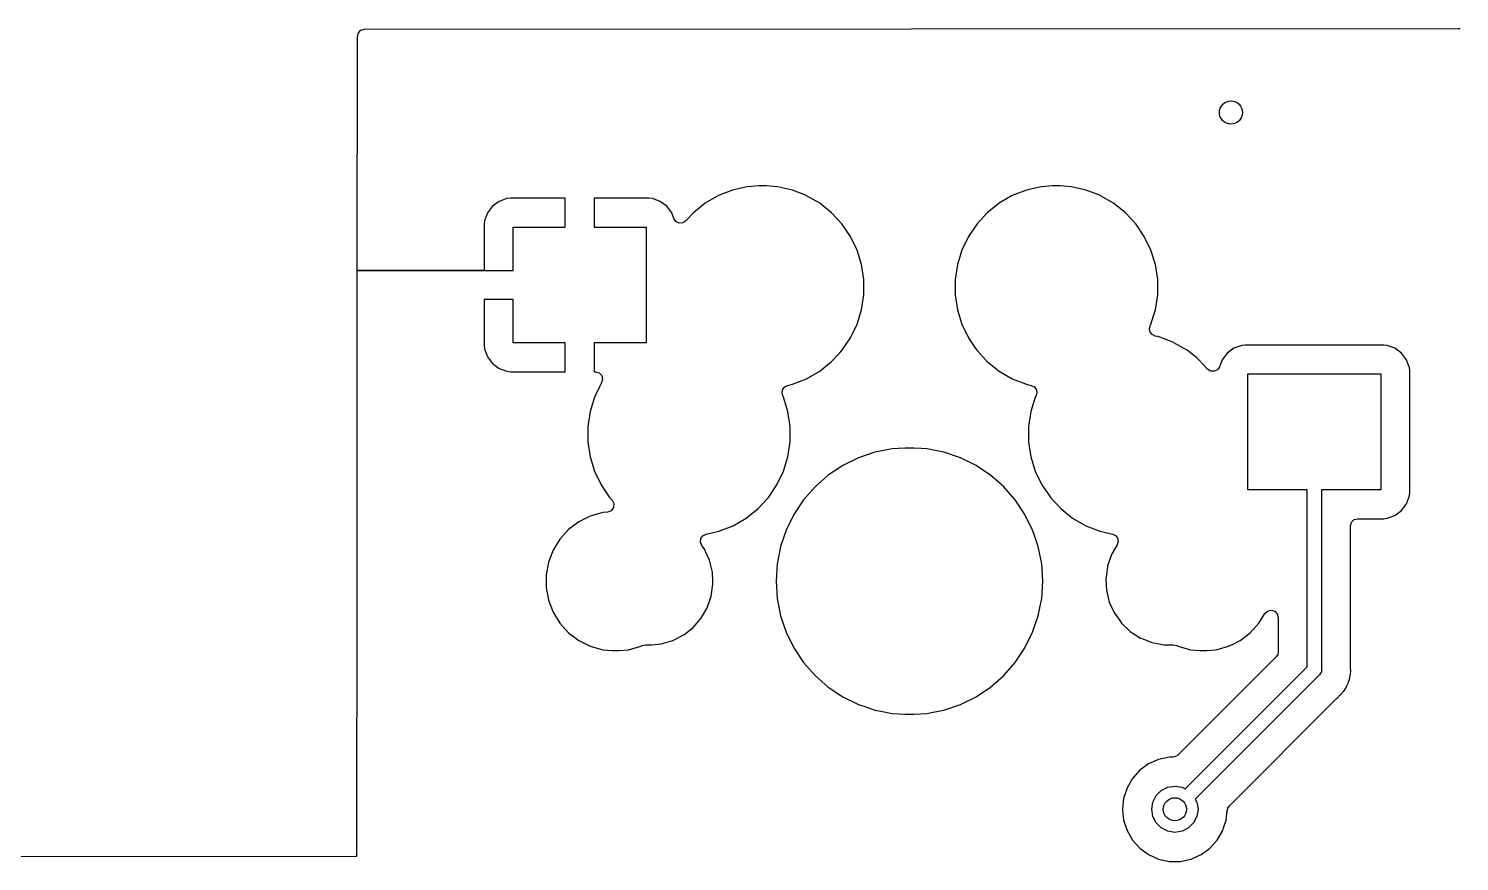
# Model space of a CAD drawing. Extents: x 144.2 to 239.5, y -132.7 to -33.4.
# Drawn here: x 157.61 to 182.34, y -52.57 to -38.18 of the extents above; entities that cross this region are included whole.
import ezdxf

# ---------------------------------------------------------------- set-up
doc = ezdxf.new("R2010")
doc.units = 0
doc.layers.add('BLACK', color=7, linetype='CONTINUOUS')

msp = doc.modelspace()

# ---------------------------------------------------------------- linework, layer by layer
at = {"layer": 'BLACK', "linetype": 'CONTINUOUS'}
for p, q in [((163.288, -42.3585), (163.29, -38.3143)), ((163.29, -38.3143), (163.307, -38.2524)), ((163.307, -38.2524), (163.352, -38.2071)), ((163.352, -38.2071), (163.414, -38.1904)), ((163.414, -38.1904), (182.325, -38.1805)), ((182.325, -38.1805), (182.326, -38.1806)), ((182.326, -38.1806), (182.35, -38.1805)), ((169.775, -40.9711), (169.53, -41.0669)), ((170.03, -40.9127), (169.775, -40.9711)), ((170.227, -40.898), (170.03, -40.9127)), ((170.357, -40.898), (170.227, -40.898)), ((170.227, -40.898), (170.227, -40.898)), ((170.554, -40.9127), (170.357, -40.898)), ((170.357, -40.898), (170.357, -40.898)), ((170.809, -40.9711), (170.554, -40.9127)), ((171.054, -41.0669), (170.809, -40.9711)), ((174.855, -40.9711), (174.61, -41.0669)), ((175.11, -40.9127), (174.855, -40.9711)), ((175.307, -40.898), (175.11, -40.9127)), ((175.437, -40.898), (175.307, -40.898)), ((175.307, -40.898), (175.307, -40.898)), ((175.634, -40.9127), (175.437, -40.898)), ((175.437, -40.898), (175.437, -40.898)), ((175.889, -40.9711), (175.634, -40.9127)), ((176.134, -41.0669), (175.889, -40.9711)), ((165.625, -41.2513), (165.539, -41.3664)), ((165.74, -41.1651), (165.625, -41.2513)), ((165.875, -41.1149), (165.74, -41.1651)), ((165.934, -41.1085), (165.875, -41.1149)), ((166.882, -41.1085), (165.934, -41.1085)), ((166.882, -41.6085), (166.882, -41.1085)), ((168.33, -41.1085), (167.382, -41.1085)), ((167.382, -41.1085), (167.382, -41.6085)), ((168.389, -41.1149), (168.33, -41.1085)), ((168.524, -41.1651), (168.389, -41.1149)), ((168.639, -41.2513), (168.524, -41.1651)), ((168.725, -41.3664), (168.639, -41.2513)), ((169.303, -41.1981), (169.098, -41.3617)), ((169.53, -41.0669), (169.303, -41.1981)), ((171.054, -41.0673), (171.054, -41.0669)), ((171.054, -41.0669), (171.054, -41.0669)), ((171.054, -41.0669), (171.054, -41.0669)), ((171.281, -41.1981), (171.054, -41.0673)), ((171.486, -41.3617), (171.281, -41.1981)), ((171.281, -41.1981), (171.281, -41.1981)), ((174.383, -41.1981), (174.178, -41.3617)), ((174.61, -41.0669), (174.383, -41.1981)), ((176.134, -41.0673), (176.134, -41.0669)), ((176.134, -41.0669), (176.134, -41.0669)), ((176.134, -41.0669), (176.134, -41.0669)), ((176.361, -41.1981), (176.134, -41.0673)), ((176.566, -41.3617), (176.361, -41.1981)), ((176.361, -41.1981), (176.361, -41.1981)), ((165.488, -41.5011), (165.482, -41.5607)), ((165.539, -41.3664), (165.488, -41.5011)), ((168.761, -41.4611), (168.725, -41.3664)), ((168.797, -41.5122), (168.761, -41.4611)), ((168.853, -41.5394), (168.797, -41.5122)), ((168.915, -41.5357), (168.853, -41.5394)), ((168.968, -41.5021), (168.915, -41.5357)), ((169.098, -41.3617), (168.968, -41.5021)), ((171.664, -41.554), (171.486, -41.3617)), ((171.486, -41.3617), (171.486, -41.3617)), ((171.486, -41.3617), (171.486, -41.3617)), ((174.178, -41.3617), (174, -41.554)), ((176.744, -41.554), (176.566, -41.3617)), ((176.566, -41.3617), (176.566, -41.3617)), ((176.566, -41.3617), (176.566, -41.3617)), ((165.482, -41.5607), (165.482, -42.3585)), ((165.982, -42.3585), (165.982, -41.6085)), ((165.982, -41.6085), (166.882, -41.6085)), ((167.382, -41.6085), (168.282, -41.6085)), ((168.282, -41.6085), (168.282, -43.6085)), ((171.812, -41.7708), (171.664, -41.554)), ((171.664, -41.554), (171.664, -41.554)), ((171.664, -41.554), (171.664, -41.554)), ((171.926, -42.0072), (171.812, -41.7708)), ((173.852, -41.7708), (173.738, -42.0072)), ((173.95, -41.6263), (173.852, -41.7708)), ((174, -41.554), (173.95, -41.6263)), ((176.892, -41.7708), (176.744, -41.554)), ((176.744, -41.554), (176.744, -41.554)), ((176.744, -41.554), (176.744, -41.554)), ((177.006, -42.0072), (176.892, -41.7708)), ((172.003, -42.2579), (171.926, -42.0072)), ((173.738, -42.0072), (173.661, -42.2579)), ((177.083, -42.2579), (177.006, -42.0072)), ((172.042, -42.5173), (172.003, -42.2579)), ((173.661, -42.2579), (173.621, -42.5173)), ((177.123, -42.5173), (177.083, -42.2579)), ((163.287, -42.8585), (163.288, -42.3585)), ((163.288, -42.3585), (165.482, -42.3585)), ((165.482, -42.3585), (163.288, -42.3585)), ((165.482, -42.3585), (165.982, -42.3585)), ((172.042, -42.7797), (172.042, -42.5173)), ((173.621, -42.5173), (173.621, -42.7797)), ((177.123, -42.7797), (177.123, -42.5173)), ((172.003, -43.0391), (172.042, -42.7797)), ((173.621, -42.7797), (173.661, -43.0391)), ((177.083, -43.0391), (177.123, -42.7797)), ((163.284, -47.8397), (163.287, -42.8585)), ((165.982, -42.8585), (165.482, -42.8585)), ((165.482, -42.8585), (165.482, -43.6563)), ((165.982, -43.6085), (165.982, -42.8585)), ((171.926, -43.2898), (172.003, -43.0391)), ((173.661, -43.0391), (173.738, -43.2898)), ((177.006, -43.2898), (177.072, -43.0772)), ((177.072, -43.0772), (177.083, -43.0391)), ((171.664, -43.743), (171.812, -43.5262)), ((171.812, -43.5262), (171.926, -43.2898)), ((173.738, -43.2898), (173.852, -43.5262)), ((173.852, -43.5262), (173.976, -43.7085)), ((176.98, -43.3713), (176.993, -43.3175)), ((176.993, -43.4251), (176.98, -43.3713)), ((176.993, -43.3175), (177.006, -43.2898)), ((177.027, -43.4683), (176.993, -43.4251)), ((177.077, -43.4922), (177.027, -43.4683)), ((177.123, -43.5027), (177.077, -43.4922)), ((177.159, -43.5111), (177.123, -43.5027)), ((177.404, -43.6069), (177.159, -43.5111)), ((177.159, -43.5111), (177.159, -43.5111)), ((177.159, -43.5111), (177.159, -43.5111)), ((165.482, -43.6563), (165.488, -43.7159)), ((165.488, -43.7159), (165.539, -43.8506)), ((166.882, -43.6085), (165.982, -43.6085)), ((166.882, -44.1085), (166.882, -43.6085)), ((168.282, -43.6085), (167.382, -43.6085)), ((167.382, -43.6085), (167.382, -44.1085)), ((171.623, -43.7872), (171.664, -43.743)), ((171.664, -43.743), (171.664, -43.743)), ((171.664, -43.743), (171.664, -43.743)), ((173.976, -43.7085), (174, -43.743)), ((174, -43.743), (174.158, -43.9139)), ((177.404, -43.6073), (177.404, -43.6069)), ((177.404, -43.6069), (177.404, -43.6069)), ((177.404, -43.6069), (177.404, -43.6069)), ((177.631, -43.7381), (177.404, -43.6073)), ((177.797, -43.8708), (177.631, -43.7381)), ((178.44, -43.7047), (178.324, -43.791)), ((178.575, -43.6544), (178.44, -43.7047)), ((178.634, -43.648), (178.575, -43.6544)), ((181.03, -43.648), (178.634, -43.648)), ((181.089, -43.6544), (181.03, -43.648)), ((181.03, -43.648), (181.03, -43.648)), ((181.224, -43.7047), (181.089, -43.6544)), ((181.34, -43.791), (181.224, -43.7047)), ((165.539, -43.8506), (165.625, -43.9657)), ((165.625, -43.9657), (165.74, -44.0519)), ((171.281, -44.0989), (171.486, -43.9353)), ((171.486, -43.9353), (171.623, -43.7872)), ((174.158, -43.9139), (174.178, -43.9353)), ((174.178, -43.9353), (174.383, -44.0989)), ((177.836, -43.9017), (177.797, -43.8708)), ((177.987, -44.0647), (177.836, -43.9017)), ((178.238, -43.9062), (178.194, -44.0237)), ((178.324, -43.791), (178.238, -43.9062)), ((181.426, -43.9062), (181.34, -43.791)), ((181.476, -44.041), (181.426, -43.9062)), ((165.74, -44.0519), (165.875, -44.1021)), ((165.875, -44.1021), (165.934, -44.1085)), ((165.934, -44.1085), (166.882, -44.1085)), ((167.382, -44.1085), (167.405, -44.1085)), ((167.405, -44.1085), (167.469, -44.1263)), ((167.469, -44.1263), (167.515, -44.1746)), ((167.529, -44.2395), (167.508, -44.3024)), ((167.515, -44.1746), (167.529, -44.2395)), ((170.809, -44.3259), (171.054, -44.2301)), ((171.054, -44.2301), (171.281, -44.0989)), ((174.383, -44.0989), (174.61, -44.2301)), ((174.61, -44.2301), (174.855, -44.3259)), ((178.04, -44.0984), (177.987, -44.0647)), ((178.102, -44.102), (178.04, -44.0984)), ((178.158, -44.0749), (178.102, -44.102)), ((178.194, -44.0237), (178.158, -44.0749)), ((178.682, -46.1485), (178.682, -44.1485)), ((178.682, -44.1485), (180.982, -44.1485)), ((180.982, -44.1485), (180.982, -46.1485)), ((181.482, -44.1006), (181.476, -44.041)), ((181.482, -46.1964), (181.482, -44.1006)), ((167.474, -44.3687), (167.388, -44.5472)), ((167.502, -44.3108), (167.474, -44.3687)), ((167.504, -44.308), (167.502, -44.3108)), ((167.508, -44.3024), (167.504, -44.308)), ((170.63, -44.4657), (170.643, -44.4119)), ((170.643, -44.5195), (170.63, -44.4657)), ((170.643, -44.4119), (170.677, -44.3687)), ((170.677, -44.3687), (170.727, -44.3448)), ((170.727, -44.3448), (170.809, -44.3259)), ((174.855, -44.3259), (174.937, -44.3448)), ((174.937, -44.3448), (174.987, -44.3687)), ((174.987, -44.3687), (175.021, -44.4119)), ((175.021, -44.4119), (175.034, -44.4657)), ((175.034, -44.4657), (175.021, -44.5195)), ((167.388, -44.5472), (167.311, -44.7979)), ((170.656, -44.5472), (170.643, -44.5195)), ((170.733, -44.7979), (170.656, -44.5472)), ((175.008, -44.5472), (174.931, -44.795)), ((175.021, -44.5195), (175.008, -44.5472)), ((167.311, -44.7979), (167.272, -45.0573)), ((170.772, -45.0573), (170.733, -44.7979)), ((174.931, -44.7979), (174.891, -45.0573)), ((174.931, -44.795), (174.931, -44.7979)), ((167.272, -45.0573), (167.272, -45.3197)), ((170.772, -45.3197), (170.772, -45.0573)), ((174.891, -45.0573), (174.891, -45.3197)), ((167.272, -45.3197), (167.311, -45.5791)), ((170.733, -45.5791), (170.772, -45.3197)), ((172.235, -45.5016), (171.95, -45.5986)), ((172.531, -45.4428), (172.235, -45.5016)), ((172.636, -45.4359), (172.531, -45.4428)), ((172.757, -45.428), (172.636, -45.4359)), ((172.907, -45.428), (172.757, -45.428)), ((173.036, -45.4364), (172.907, -45.428)), ((173.133, -45.4428), (173.036, -45.4364)), ((173.429, -45.5016), (173.133, -45.4428)), ((173.714, -45.5986), (173.429, -45.5016)), ((174.891, -45.3197), (174.931, -45.5791)), ((167.311, -45.5791), (167.388, -45.8298)), ((170.656, -45.8298), (170.733, -45.5791)), ((171.679, -45.7319), (171.429, -45.8995)), ((171.95, -45.5986), (171.679, -45.7319)), ((173.985, -45.7319), (173.714, -45.5986)), ((174.202, -45.8774), (173.985, -45.7319)), ((174.931, -45.5791), (175.008, -45.8298)), ((167.388, -45.8298), (167.502, -46.0662)), ((170.542, -46.0662), (170.656, -45.8298)), ((171.429, -45.8995), (171.202, -46.0983)), ((174.235, -45.8995), (174.202, -45.8774)), ((174.462, -46.0983), (174.235, -45.8995)), ((175.008, -45.8298), (175.122, -46.0662)), ((167.502, -46.0662), (167.591, -46.1964)), ((167.591, -46.1964), (167.65, -46.283)), ((170.394, -46.283), (170.542, -46.0662)), ((171.202, -46.0983), (171.003, -46.325)), ((174.654, -46.3165), (174.462, -46.0983)), ((175.122, -46.0662), (175.251, -46.256)), ((179.707, -46.1485), (178.682, -46.1485)), ((179.707, -49.2062), (179.707, -46.1485)), ((180.982, -46.1485), (179.957, -46.1485)), ((179.957, -46.1485), (179.957, -49.258)), ((181.476, -46.256), (181.482, -46.1964)), ((167.65, -46.283), (167.691, -46.328)), ((167.716, -46.4567), (167.675, -46.5112)), ((167.691, -46.328), (167.722, -46.3888)), ((167.722, -46.3888), (167.716, -46.4567)), ((170.011, -46.6389), (170.216, -46.4753)), ((170.216, -46.4753), (170.363, -46.3165)), ((170.363, -46.3165), (170.394, -46.283)), ((170.394, -46.283), (170.394, -46.283)), ((170.394, -46.283), (170.394, -46.283)), ((171.003, -46.325), (170.835, -46.5758)), ((174.661, -46.325), (174.654, -46.3165)), ((174.829, -46.5758), (174.661, -46.325)), ((175.251, -46.256), (175.27, -46.283)), ((175.27, -46.283), (175.448, -46.4753)), ((175.448, -46.4753), (175.448, -46.4753)), ((175.448, -46.4753), (175.653, -46.6389)), ((181.34, -46.506), (181.426, -46.3908)), ((181.426, -46.3908), (181.476, -46.256)), ((167.117, -46.7034), (166.94, -46.8375)), ((167.316, -46.6043), (167.117, -46.7034)), ((167.53, -46.5434), (167.316, -46.6043)), ((167.612, -46.5358), (167.53, -46.5434)), ((167.675, -46.5112), (167.612, -46.5358)), ((169.784, -46.7701), (170.011, -46.6389)), ((170.835, -46.5758), (170.702, -46.8462)), ((174.962, -46.8462), (174.829, -46.5758)), ((175.653, -46.6389), (175.88, -46.7701)), ((180.457, -46.773), (180.474, -46.711)), ((180.474, -46.711), (180.519, -46.6656)), ((180.519, -46.6656), (180.582, -46.649)), ((180.582, -46.649), (181.03, -46.649)), ((181.03, -46.649), (181.089, -46.6426)), ((181.03, -46.649), (181.03, -46.649)), ((181.089, -46.6426), (181.224, -46.5923)), ((181.224, -46.5923), (181.34, -46.506)), ((166.94, -46.8375), (166.79, -47.0019)), ((169.228, -46.9937), (169.262, -46.9443)), ((169.262, -46.9443), (169.316, -46.917)), ((169.316, -46.917), (169.539, -46.8659)), ((169.539, -46.8659), (169.784, -46.7701)), ((170.702, -46.8462), (170.605, -47.1318)), ((174.988, -46.9243), (174.962, -46.8462)), ((175.059, -47.1318), (174.988, -46.9243)), ((175.88, -46.7701), (175.974, -46.8069)), ((175.974, -46.8069), (176.112, -46.8611)), ((176.112, -46.8611), (176.125, -46.8659)), ((176.125, -46.8659), (176.345, -46.9162)), ((176.345, -46.9162), (176.396, -46.9416)), ((176.396, -46.9416), (176.431, -46.9875)), ((176.431, -46.9875), (176.441, -47.044)), ((180.457, -47.8397), (180.457, -46.773)), ((166.673, -47.1911), (166.638, -47.2798)), ((166.79, -47.0019), (166.673, -47.1911)), ((169.22, -47.0536), (169.228, -46.9937)), ((169.242, -47.1098), (169.22, -47.0536)), ((169.289, -47.1757), (169.242, -47.1098)), ((169.289, -47.1758), (169.289, -47.1757)), ((169.332, -47.2693), (169.289, -47.1758)), ((169.289, -47.1758), (169.289, -47.1758)), ((170.605, -47.1318), (170.546, -47.4276)), ((175.118, -47.4276), (175.059, -47.1318)), ((176.425, -47.0991), (176.326, -47.2693)), ((176.441, -47.044), (176.425, -47.0991)), ((166.592, -47.3986), (166.552, -47.6173)), ((166.638, -47.2798), (166.592, -47.3986)), ((169.377, -47.3669), (169.332, -47.2693)), ((169.426, -47.5712), (169.377, -47.3669)), ((170.546, -47.4276), (170.527, -47.7285)), ((175.137, -47.7285), (175.118, -47.4276)), ((176.258, -47.4679), (176.236, -47.621)), ((176.326, -47.2693), (176.258, -47.4679)), ((166.552, -47.6173), (166.552, -47.8397)), ((169.434, -47.7285), (169.426, -47.5712)), ((169.436, -47.7811), (169.434, -47.7285)), ((170.527, -47.7285), (170.546, -48.0294)), ((175.118, -48.0294), (175.137, -47.7285)), ((176.236, -47.621), (176.228, -47.6759)), ((176.228, -47.6759), (176.234, -47.8016)), ((163.281, -52.3337), (163.284, -47.8397)), ((166.552, -47.8397), (166.592, -48.0584)), ((169.406, -47.9891), (169.436, -47.7811)), ((176.234, -47.8016), (176.238, -47.8858)), ((176.238, -47.8858), (176.287, -48.0901)), ((180.457, -49.2227), (180.457, -47.8397)), ((166.592, -48.0584), (166.622, -48.1338)), ((166.622, -48.1338), (166.673, -48.2659)), ((169.233, -48.3698), (169.338, -48.1877)), ((169.338, -48.1877), (169.406, -47.9891)), ((170.546, -48.0294), (170.605, -48.3252)), ((175.059, -48.3252), (175.113, -48.0523)), ((175.113, -48.0523), (175.118, -48.0294)), ((175.118, -48.0294), (175.118, -48.0294)), ((175.118, -48.0294), (175.118, -48.0294)), ((176.287, -48.0901), (176.375, -48.2813)), ((166.673, -48.2659), (166.79, -48.4551)), ((166.79, -48.4551), (166.94, -48.6195)), ((169.095, -48.5286), (169.233, -48.3698)), ((170.605, -48.3252), (170.702, -48.6108)), ((174.962, -48.6108), (175.059, -48.3252)), ((176.375, -48.2813), (176.467, -48.4105)), ((176.467, -48.4105), (176.497, -48.4525)), ((176.497, -48.4525), (176.649, -48.5975)), ((178.724, -48.6195), (178.874, -48.4551)), ((178.874, -48.4551), (178.902, -48.4105)), ((178.902, -48.4105), (178.977, -48.2888)), ((178.977, -48.2888), (179.023, -48.2452)), ((179.023, -48.2452), (179.085, -48.2301)), ((179.085, -48.2301), (179.146, -48.2475)), ((179.146, -48.2475), (179.19, -48.2927)), ((179.19, -48.2927), (179.207, -48.3541)), ((179.207, -48.3541), (179.207, -48.9475)), ((166.94, -48.6195), (167.117, -48.7536)), ((168.743, -48.7548), (168.93, -48.6585)), ((168.93, -48.6585), (169.095, -48.5286)), ((170.702, -48.6108), (170.835, -48.8812)), ((174.829, -48.8812), (174.962, -48.6108)), ((176.649, -48.5975), (176.683, -48.6195)), ((176.683, -48.6195), (176.825, -48.7111)), ((176.825, -48.7111), (176.865, -48.7268)), ((178.547, -48.7536), (178.724, -48.6195)), ((167.117, -48.7536), (167.316, -48.8527)), ((167.316, -48.8527), (167.53, -48.9136)), ((167.53, -48.9136), (167.696, -48.929)), ((167.696, -48.929), (167.696, -48.929)), ((167.696, -48.929), (167.808, -48.929)), ((167.808, -48.929), (167.974, -48.9136)), ((167.808, -48.929), (167.808, -48.929)), ((167.974, -48.9136), (168.188, -48.8527)), ((168.188, -48.8527), (168.209, -48.842)), ((168.209, -48.842), (168.264, -48.829)), ((168.264, -48.829), (168.384, -48.829)), ((168.384, -48.829), (168.541, -48.814)), ((168.384, -48.829), (168.384, -48.829)), ((168.541, -48.814), (168.743, -48.7548)), ((170.835, -48.8812), (171.002, -49.1312)), ((174.661, -49.132), (174.829, -48.8812)), ((176.865, -48.7268), (177.021, -48.7892)), ((177.021, -48.7892), (177.149, -48.814)), ((177.149, -48.814), (177.227, -48.829)), ((177.227, -48.829), (177.227, -48.829)), ((177.227, -48.829), (177.384, -48.829)), ((177.384, -48.829), (177.386, -48.8288)), ((177.384, -48.829), (177.384, -48.829)), ((177.386, -48.8288), (177.387, -48.829)), ((177.387, -48.829), (177.39, -48.829)), ((177.39, -48.829), (177.39, -48.8296)), ((177.39, -48.8296), (177.453, -48.8413)), ((177.453, -48.8413), (177.476, -48.8527)), ((177.476, -48.8527), (177.69, -48.9136)), ((177.69, -48.9136), (177.856, -48.929)), ((177.856, -48.929), (177.856, -48.929)), ((177.856, -48.929), (177.968, -48.929)), ((177.968, -48.929), (178.134, -48.9136)), ((177.968, -48.929), (177.968, -48.929)), ((178.134, -48.9136), (178.348, -48.8527)), ((178.348, -48.8527), (178.425, -48.8144)), ((178.425, -48.8144), (178.547, -48.7536)), ((179.207, -48.9475), (179.197, -48.995)), ((171.002, -49.1312), (171.003, -49.132)), ((171.003, -49.132), (171.202, -49.3587)), ((174.462, -49.3587), (174.661, -49.132)), ((179.17, -49.0352), (177.472, -50.7332)), ((177.597, -51.3166), (179.707, -49.2062)), ((179.197, -48.995), (179.17, -49.0352)), ((171.202, -49.3587), (171.319, -49.4612)), ((171.319, -49.4612), (171.429, -49.5575)), ((174.235, -49.5575), (174.462, -49.3587)), ((179.92, -49.3464), (177.773, -51.4934)), ((179.935, -49.3192), (179.92, -49.3464)), ((179.952, -49.2932), (179.935, -49.3192)), ((179.953, -49.287), (179.952, -49.2932)), ((179.954, -49.2846), (179.953, -49.287)), ((179.957, -49.258), (179.954, -49.2801)), ((179.954, -49.2801), (179.954, -49.2846)), ((180.423, -49.4707), (180.429, -49.4523)), ((180.429, -49.4523), (180.437, -49.4339)), ((180.437, -49.4339), (180.444, -49.3908)), ((180.444, -49.3908), (180.447, -49.3793)), ((180.447, -49.3793), (180.457, -49.337)), ((180.458, -49.2343), (180.457, -49.2227)), ((180.457, -49.317), (180.459, -49.2976)), ((180.457, -49.337), (180.457, -49.317)), ((180.462, -49.2778), (180.458, -49.2343)), ((180.459, -49.2973), (180.462, -49.2778)), ((180.459, -49.2976), (180.459, -49.2973)), ((171.429, -49.5575), (171.679, -49.7251)), ((173.985, -49.7251), (174.235, -49.5575)), ((180.234, -49.7438), (180.28, -49.6947)), ((180.28, -49.6947), (180.283, -49.692)), ((180.283, -49.692), (180.302, -49.6725)), ((180.302, -49.6725), (180.305, -49.6693)), ((180.305, -49.6693), (180.312, -49.6604)), ((180.312, -49.6604), (180.342, -49.6286)), ((180.342, -49.6286), (180.352, -49.611)), ((180.352, -49.611), (180.362, -49.5948)), ((180.362, -49.5948), (180.375, -49.5789)), ((180.375, -49.5789), (180.392, -49.5389)), ((180.392, -49.5389), (180.397, -49.5284)), ((180.397, -49.5284), (180.418, -49.4901)), ((180.418, -49.4901), (180.423, -49.4707)), ((171.679, -49.7251), (171.95, -49.8584)), ((171.95, -49.8584), (172.093, -49.9069)), ((172.093, -49.9069), (172.235, -49.9554)), ((172.235, -49.9554), (172.335, -49.9752)), ((173.242, -49.9925), (173.429, -49.9554)), ((173.429, -49.9554), (173.714, -49.8584)), ((173.714, -49.8584), (173.985, -49.7251)), ((178.359, -51.6156), (180.216, -49.7588)), ((180.216, -49.7588), (180.232, -49.7459)), ((180.232, -49.7459), (180.234, -49.7438)), ((180.234, -49.7438), (180.234, -49.7438)), ((172.335, -49.9752), (172.531, -50.0142)), ((172.531, -50.0142), (172.531, -50.0142)), ((172.531, -50.0142), (172.531, -50.0142)), ((172.531, -50.0142), (172.757, -50.029)), ((172.757, -50.029), (172.907, -50.029)), ((172.907, -50.029), (173.133, -50.0142)), ((172.907, -50.029), (172.907, -50.029)), ((173.133, -50.0142), (173.242, -49.9925)), ((173.133, -50.0142), (173.133, -50.0142)), ((173.133, -50.0142), (173.133, -50.0142)), ((176.967, -50.8858), (176.814, -50.9971)), ((177.14, -50.8089), (176.967, -50.8858)), ((177.325, -50.7695), (177.14, -50.8089)), ((177.385, -50.7695), (177.325, -50.7695)), ((177.432, -50.7601), (177.385, -50.7695)), ((177.472, -50.7332), (177.432, -50.7601)), ((176.687, -51.1378), (176.593, -51.3017)), ((176.814, -50.9971), (176.687, -51.1378)), ((176.593, -51.3017), (176.534, -51.4817)), ((177.04, -51.5464), (177.096, -51.4349)), ((177.096, -51.4349), (177.185, -51.3464)), ((177.185, -51.3464), (177.296, -51.2896)), ((177.296, -51.2896), (177.42, -51.27)), ((177.42, -51.27), (177.544, -51.2896)), ((177.544, -51.2896), (177.597, -51.3166)), ((176.522, -51.6), (176.515, -51.67)), ((176.515, -51.67), (176.516, -51.6868)), ((176.516, -51.6868), (176.534, -51.8583)), ((176.534, -51.4817), (176.522, -51.6)), ((177.02, -51.67), (177.04, -51.5464)), ((177.04, -51.7936), (177.02, -51.67)), ((177.773, -51.4934), (177.8, -51.5464)), ((177.8, -51.5464), (177.82, -51.67)), ((177.82, -51.67), (177.8, -51.7936)), ((178.323, -51.6903), (178.335, -51.6499)), ((178.335, -51.6499), (178.359, -51.6156)), ((176.534, -51.8583), (176.593, -52.0383)), ((177.096, -51.9051), (177.04, -51.7936)), ((177.185, -51.9936), (177.096, -51.9051)), ((177.744, -51.9051), (177.655, -51.9936)), ((177.8, -51.7936), (177.744, -51.9051)), ((178.263, -51.9899), (178.306, -51.8583)), ((178.306, -51.8583), (178.323, -51.6903)), ((176.593, -52.0383), (176.687, -52.2022)), ((177.296, -52.0504), (177.185, -51.9936)), ((177.42, -52.07), (177.296, -52.0504)), ((177.544, -52.0504), (177.42, -52.07)), ((177.655, -51.9936), (177.544, -52.0504)), ((178.153, -52.2022), (178.247, -52.0383)), ((178.247, -52.0383), (178.263, -51.9899)), ((163.281, -52.4554), (163.281, -52.3337)), ((176.687, -52.2022), (176.814, -52.3429)), ((176.814, -52.3429), (176.967, -52.4542)), ((177.873, -52.4542), (177.975, -52.3798)), ((177.975, -52.3798), (178.026, -52.3429)), ((178.026, -52.3429), (178.153, -52.2022)), ((144.364, -52.4904), (163.255, -52.4805)), ((163.255, -52.4805), (163.256, -52.4806)), ((163.256, -52.4806), (163.28, -52.4805)), ((163.28, -52.4804), (163.281, -52.48)), ((163.28, -52.4805), (163.28, -52.4804)), ((163.28, -52.4805), (163.28, -52.4805)), ((163.28, -52.4805), (163.28, -52.4805)), ((163.28, -52.4805), (163.28, -52.4805)), ((163.281, -52.4556), (163.281, -52.4554)), ((163.281, -52.48), (163.281, -52.4556)), ((163.281, -52.4556), (163.281, -52.4556)), ((163.281, -52.48), (163.281, -52.48)), ((176.967, -52.4542), (177.14, -52.5311)), ((177.14, -52.5311), (177.325, -52.5705)), ((177.325, -52.5705), (177.325, -52.5705)), ((177.325, -52.5705), (177.515, -52.5705)), ((177.515, -52.5705), (177.638, -52.5443)), ((177.515, -52.5705), (177.515, -52.5705)), ((177.638, -52.5443), (177.7, -52.5311)), ((177.7, -52.5311), (177.873, -52.4542))]:
    msp.add_line(p, q, dxfattribs=at)
at = {"layer": 'BLACK'}
for centre in [(178.39, -39.63), (177.42, -51.67)]:
    msp.add_circle(centre, 0.2, dxfattribs=at)

doc.saveas('drawing.dxf')
